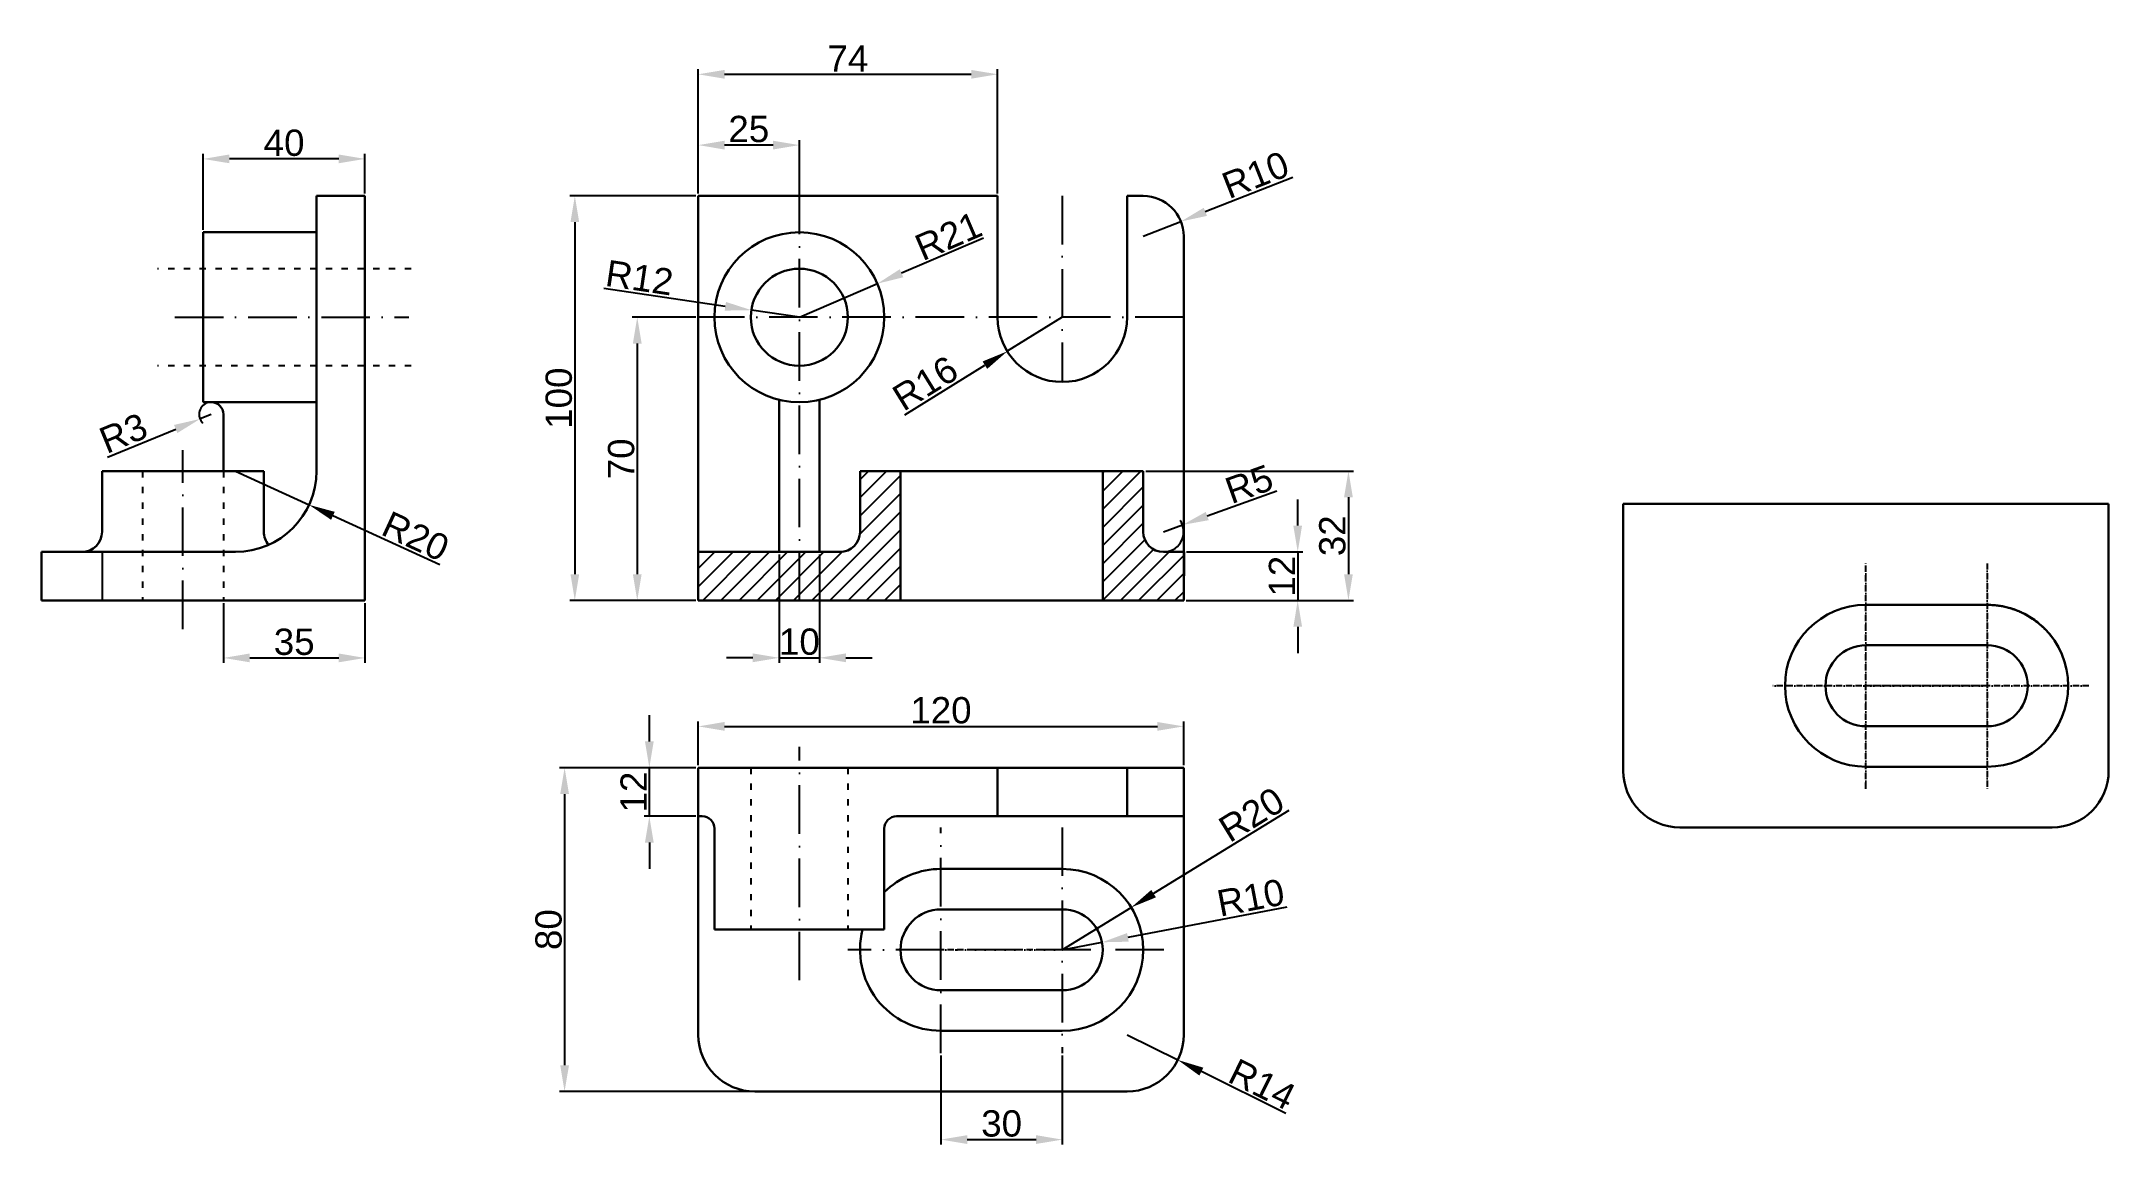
# Model space of a CAD drawing. Header units: millimetres. Extents: x 3566 to 4077, y 1373 to 1645.
import ezdxf

# ---------------------------------------------------------------- set-up
doc = ezdxf.new("R2010")
doc.units = ezdxf.units.MM
doc.linetypes.add('ACAD_ISO03W100', pattern=[30, 12, -18])
doc.linetypes.add('ACAD_ISO10W100', pattern=[18, 12, -3, 0, -3])
doc.layers.add('contornos', color=7, linetype='Continuous', lineweight=30)
for name, color, linetype in [('cotas', 7, 'Continuous'), ('ejes', 7, 'ACAD_ISO10W100'), ('lineasOcultras', 7, 'ACAD_ISO03W100')]:
    doc.layers.add(name, color=color, linetype=linetype)
doc.styles.get("Standard").update_dxf_attribs({"font": 'ARIAL.TTF'})
doc.dimstyles.new('Copia de ISO-25', dxfattribs={"dimtxt": 6.5, "dimasz": 6.5, "dimexe": 1.25, "dimexo": 0.625, "dimtad": 1, "dimtxsty": 'Standard', "dimcen": -6.5, "dimadec": 0, "dimazin": 0, "dimtfac": 1, "dimtmove": 0, "dimatfit": 3, "dimfxl": 1, "dimarcsym": 0})

# ---------------------------------------------------------------- blocks, each defined once
blk = doc.blocks.new('*D1')
at = {"layer": 'cotas', "color": 0, "lineweight": -2, "ltscale": 0.13}
for p, q in [((3606.38, 1598.87), (3606.38, 1617.63)), ((3639.88, 1616.38), (3612.88, 1616.38)), ((3646.38, 1607.87), (3646.38, 1617.63))]:
    blk.add_line(p, q, dxfattribs=at)
at = {"layer": 'cotas', "color": 0, "ltscale": 0.13}
for points in [[(3612.88, 1617.47), (3612.88, 1615.3), (3606.38, 1616.38)], [(3639.88, 1617.47), (3639.88, 1615.3), (3646.38, 1616.38)]]:
    blk.add_solid(points, dxfattribs=at)
at = {"layer": 'Defpoints', "color": 0, "ltscale": 0.13}
for p in [(3606.38, 1616.38), (3646.38, 1607.25), (3606.38, 1598.25)]:
    blk.add_point(p, dxfattribs=at)
at = {"layer": 'cotas', "color": 0, "ltscale": 0.13, "insert": (3626.38, 1620.33), "char_height": 6.5, "attachment_point": 5}
blk.add_mtext('40', dxfattribs=at)
blk = doc.blocks.new('*D2')
at = {"layer": 'cotas', "color": 0, "lineweight": -2, "ltscale": 0.13}
for p, q in [((3874.74, 1455.38), (3841.32, 1434.81)), ((3818.75, 1420.92), (3835.78, 1431.4))]:
    blk.add_line(p, q, dxfattribs=at)
at = {"layer": 'cotas', "color": 0, "ltscale": 0.13}
blk.add_solid([(3840.75, 1435.73), (3841.89, 1433.89), (3835.78, 1431.4)], dxfattribs=at)
at = {"layer": 'Defpoints', "color": 0, "ltscale": 0.13}
for p in [(3835.78, 1431.4), (3818.75, 1420.92)]:
    blk.add_point(p, dxfattribs=at)
at = {"layer": 'cotas', "color": 0, "ltscale": 0.13, "insert": (3865.53, 1454.34), "char_height": 6.5, "attachment_point": 5, "rotation": 31.6113}
blk.add_mtext('R20', dxfattribs=at)
blk = doc.blocks.new('*D22')
at = {"layer": 'cotas', "color": 0, "lineweight": -2, "ltscale": 0.13}
for p, q in [((3874.29, 1431.49), (3834.96, 1424)), ((3818.75, 1420.92), (3828.58, 1422.79))]:
    blk.add_line(p, q, dxfattribs=at)
at = {"layer": 'cotas', "color": 0, "ltscale": 0.13}
blk.add_solid([(3834.76, 1425.07), (3835.16, 1422.94), (3828.58, 1422.79)], dxfattribs=at)
at = {"layer": 'Defpoints', "color": 0, "ltscale": 0.13}
for p in [(3818.75, 1420.92), (3828.58, 1422.79)]:
    blk.add_point(p, dxfattribs=at)
at = {"layer": 'cotas', "color": 0, "ltscale": 0.13, "insert": (3865.32, 1433.8), "char_height": 6.5, "attachment_point": 5, "rotation": 10.7771}
blk.add_mtext('R10', dxfattribs=at)
blk = doc.blocks.new('*D3')
at = {"layer": 'cotas', "color": 0, "lineweight": -2, "ltscale": 0.13}
for p, q in [((3728.75, 1466.54), (3728.75, 1477.39)), ((3848.75, 1466.54), (3848.75, 1477.39)), ((3735.25, 1476.14), (3842.25, 1476.14))]:
    blk.add_line(p, q, dxfattribs=at)
at = {"layer": 'cotas', "color": 0, "ltscale": 0.13}
for points in [[(3735.25, 1477.23), (3735.25, 1475.06), (3728.75, 1476.14)], [(3842.25, 1477.23), (3842.25, 1475.06), (3848.75, 1476.14)]]:
    blk.add_solid(points, dxfattribs=at)
at = {"layer": 'Defpoints', "color": 0, "ltscale": 0.13}
for p in [(3848.75, 1476.14), (3728.75, 1465.92), (3848.75, 1465.92)]:
    blk.add_point(p, dxfattribs=at)
at = {"layer": 'cotas', "color": 0, "ltscale": 0.13, "insert": (3788.75, 1480.09), "char_height": 6.5, "attachment_point": 5}
blk.add_mtext('120', dxfattribs=at)
blk = doc.blocks.new('*D4')
at = {"layer": 'cotas', "color": 0, "lineweight": -2, "ltscale": 0.13}
for p, q in [((3834.75, 1399.92), (3847.3, 1393.71)), ((3873.97, 1380.51), (3853.13, 1390.83))]:
    blk.add_line(p, q, dxfattribs=at)
at = {"layer": 'cotas', "color": 0, "ltscale": 0.13}
blk.add_solid([(3853.61, 1391.8), (3852.64, 1389.85), (3847.3, 1393.71)], dxfattribs=at)
at = {"layer": 'Defpoints', "color": 0, "ltscale": 0.13}
for p in [(3834.75, 1399.92), (3847.3, 1393.71)]:
    blk.add_point(p, dxfattribs=at)
at = {"layer": 'cotas', "color": 0, "ltscale": 0.13, "insert": (3868.18, 1387.71), "char_height": 6.5, "attachment_point": 5, "rotation": 333.6674}
blk.add_mtext('R14', dxfattribs=at)
blk = doc.blocks.new('*D5')
at = {"layer": 'cotas', "color": 0, "lineweight": -2, "ltscale": 0.13}
for p, q in [((3728.13, 1465.92), (3694.47, 1465.92)), ((3695.72, 1459.42), (3695.72, 1392.42)), ((3748.77, 1385.92), (3694.47, 1385.92))]:
    blk.add_line(p, q, dxfattribs=at)
at = {"layer": 'cotas', "color": 0, "ltscale": 0.13}
for points in [[(3694.64, 1459.42), (3696.81, 1459.42), (3695.72, 1465.92)], [(3694.64, 1392.42), (3696.81, 1392.42), (3695.72, 1385.92)]]:
    blk.add_solid(points, dxfattribs=at)
at = {"layer": 'Defpoints', "color": 0, "ltscale": 0.13}
for p in [(3728.75, 1465.92), (3695.72, 1385.92), (3749.39, 1385.92)]:
    blk.add_point(p, dxfattribs=at)
at = {"layer": 'cotas', "color": 0, "ltscale": 0.13, "insert": (3691.78, 1425.92), "char_height": 6.5, "attachment_point": 5, "rotation": 90}
blk.add_mtext('80', dxfattribs=at)
blk = doc.blocks.new('*D6')
at = {"layer": 'cotas', "color": 0, "lineweight": -2, "ltscale": 0.13}
for p, q in [((3728.75, 1607.87), (3728.75, 1621.04)), ((3753.75, 1607.87), (3753.75, 1621.04)), ((3747.25, 1619.79), (3735.25, 1619.79))]:
    blk.add_line(p, q, dxfattribs=at)
at = {"layer": 'cotas', "color": 0, "ltscale": 0.13}
for points in [[(3735.25, 1620.87), (3735.25, 1618.7), (3728.75, 1619.79)], [(3747.25, 1620.87), (3747.25, 1618.7), (3753.75, 1619.79)]]:
    blk.add_solid(points, dxfattribs=at)
at = {"layer": 'Defpoints', "color": 0, "ltscale": 0.13}
for p in [(3728.75, 1619.79), (3728.75, 1607.25), (3753.75, 1607.25)]:
    blk.add_point(p, dxfattribs=at)
at = {"layer": 'cotas', "color": 0, "ltscale": 0.13, "insert": (3741.25, 1623.73), "char_height": 6.5, "attachment_point": 5}
blk.add_mtext('25', dxfattribs=at)
blk = doc.blocks.new('*D7')
at = {"layer": 'cotas', "color": 0, "lineweight": -2, "ltscale": 0.13}
for p, q in [((3748.75, 1518.62), (3748.75, 1491.84)), ((3758.75, 1518.62), (3758.75, 1491.84)), ((3742.25, 1493.09), (3735.75, 1493.09)), ((3748.75, 1493.09), (3758.75, 1493.09)), ((3765.25, 1493.09), (3771.75, 1493.09))]:
    blk.add_line(p, q, dxfattribs=at)
at = {"layer": 'cotas', "color": 0, "ltscale": 0.13}
for points in [[(3742.25, 1494.18), (3742.25, 1492.01), (3748.75, 1493.09)], [(3765.25, 1494.18), (3765.25, 1492.01), (3758.75, 1493.09)]]:
    blk.add_solid(points, dxfattribs=at)
at = {"layer": 'Defpoints', "color": 0, "ltscale": 0.13}
for p in [(3748.75, 1519.25), (3758.75, 1519.25), (3758.75, 1493.09)]:
    blk.add_point(p, dxfattribs=at)
at = {"layer": 'cotas', "color": 0, "ltscale": 0.13, "insert": (3753.75, 1497.04), "char_height": 6.5, "attachment_point": 5}
blk.add_mtext('10', dxfattribs=at)
blk = doc.blocks.new('*D8')
at = {"layer": 'cotas', "color": 0, "lineweight": -2, "ltscale": 0.13}
for p, q in [((3799.24, 1596.83), (3779.01, 1588.12)), ((3753.75, 1577.25), (3773.04, 1585.55))]:
    blk.add_line(p, q, dxfattribs=at)
at = {"layer": 'cotas', "color": 0, "ltscale": 0.13}
blk.add_solid([(3778.58, 1589.12), (3779.44, 1587.12), (3773.04, 1585.55)], dxfattribs=at)
at = {"layer": 'Defpoints', "color": 0, "ltscale": 0.13}
for p in [(3773.04, 1585.55), (3753.75, 1577.25)]:
    blk.add_point(p, dxfattribs=at)
at = {"layer": 'cotas', "color": 0, "ltscale": 0.13, "insert": (3790.58, 1597.33), "char_height": 6.5, "attachment_point": 5, "rotation": 23.2875}
blk.add_mtext('R21', dxfattribs=at)
blk = doc.blocks.new('*D9')
at = {"layer": 'cotas', "color": 0, "lineweight": -2, "ltscale": 0.13}
for p, q in [((3705.39, 1584.42), (3735.45, 1579.96)), ((3753.75, 1577.25), (3741.88, 1579.01))]:
    blk.add_line(p, q, dxfattribs=at)
at = {"layer": 'cotas', "color": 0, "ltscale": 0.13}
blk.add_solid([(3735.61, 1581.03), (3735.29, 1578.89), (3741.88, 1579.01)], dxfattribs=at)
at = {"layer": 'Defpoints', "color": 0, "ltscale": 0.13}
for p in [(3741.88, 1579.01), (3753.75, 1577.25)]:
    blk.add_point(p, dxfattribs=at)
at = {"layer": 'cotas', "color": 0, "ltscale": 0.13, "insert": (3714.23, 1587.04), "char_height": 6.5, "attachment_point": 5, "rotation": 351.5623}
blk.add_mtext('R12', dxfattribs=at)
blk = doc.blocks.new('*D10')
at = {"layer": 'cotas', "color": 0, "lineweight": -2, "ltscale": 0.13}
for p, q in [((3818.75, 1577.25), (3805.15, 1568.83)), ((3779.83, 1553.16), (3799.62, 1565.41))]:
    blk.add_line(p, q, dxfattribs=at)
at = {"layer": 'cotas', "color": 0, "ltscale": 0.13}
blk.add_solid([(3799.05, 1566.33), (3800.19, 1564.49), (3805.15, 1568.83)], dxfattribs=at)
at = {"layer": 'Defpoints', "color": 0, "ltscale": 0.13}
for p in [(3818.75, 1577.25), (3805.15, 1568.83)]:
    blk.add_point(p, dxfattribs=at)
at = {"layer": 'cotas', "color": 0, "ltscale": 0.13, "insert": (3784.88, 1560.93), "char_height": 6.5, "attachment_point": 5, "rotation": 31.7532}
blk.add_mtext('R16', dxfattribs=at)
blk = doc.blocks.new('*D11')
at = {"layer": 'cotas', "color": 0, "lineweight": -2, "ltscale": 0.13}
for p, q in [((3582.73, 1542.7), (3599.59, 1549.63)), ((3608.38, 1553.25), (3605.6, 1552.11))]:
    blk.add_line(p, q, dxfattribs=at)
blk.add_arc((3608.38, 1553.25), 3, 101.9366, 226.227, dxfattribs=at)
at = {"layer": 'cotas', "color": 0, "ltscale": 0.13}
blk.add_solid([(3599.18, 1550.64), (3600, 1548.63), (3605.6, 1552.11)], dxfattribs=at)
at = {"layer": 'Defpoints', "color": 0, "ltscale": 0.13}
for p in [(3605.6, 1552.11), (3608.38, 1553.25)]:
    blk.add_point(p, dxfattribs=at)
at = {"layer": 'cotas', "color": 0, "ltscale": 0.13, "insert": (3586.65, 1548.58), "char_height": 6.5, "attachment_point": 5, "rotation": 22.3538}
blk.add_mtext('R3', dxfattribs=at)
blk = doc.blocks.new('*D12')
at = {"layer": 'cotas', "color": 0, "lineweight": -2, "ltscale": 0.13}
for p, q in [((3871.8, 1534.27), (3854.58, 1528.12)), ((3843.75, 1524.25), (3848.46, 1525.93))]:
    blk.add_line(p, q, dxfattribs=at)
blk.add_arc((3843.75, 1524.25), 5, 277.162, 33.9902, dxfattribs=at)
at = {"layer": 'cotas', "color": 0, "ltscale": 0.13}
blk.add_solid([(3854.22, 1529.14), (3854.95, 1527.1), (3848.46, 1525.93)], dxfattribs=at)
at = {"layer": 'Defpoints', "color": 0, "ltscale": 0.13}
for p in [(3843.75, 1524.25), (3848.46, 1525.93)]:
    blk.add_point(p, dxfattribs=at)
at = {"layer": 'cotas', "color": 0, "ltscale": 0.13, "insert": (3864.93, 1535.99), "char_height": 6.5, "attachment_point": 5, "rotation": 19.6663}
blk.add_mtext('R5', dxfattribs=at)
blk = doc.blocks.new('*D13')
at = {"layer": 'cotas', "color": 0, "lineweight": -2, "ltscale": 0.13}
for p, q in [((3611.38, 1506.62), (3611.38, 1491.81)), ((3646.38, 1506.62), (3646.38, 1491.81)), ((3617.88, 1493.06), (3639.88, 1493.06))]:
    blk.add_line(p, q, dxfattribs=at)
at = {"layer": 'cotas', "color": 0, "ltscale": 0.13}
for points in [[(3617.88, 1494.15), (3617.88, 1491.98), (3611.38, 1493.06)], [(3639.88, 1494.15), (3639.88, 1491.98), (3646.38, 1493.06)]]:
    blk.add_solid(points, dxfattribs=at)
at = {"layer": 'Defpoints', "color": 0, "ltscale": 0.13}
for p in [(3611.38, 1507.25), (3646.38, 1507.25), (3646.38, 1493.06)]:
    blk.add_point(p, dxfattribs=at)
at = {"layer": 'cotas', "color": 0, "ltscale": 0.13, "insert": (3628.88, 1497.01), "char_height": 6.5, "attachment_point": 5}
blk.add_mtext('35', dxfattribs=at)
blk = doc.blocks.new('*D14')
at = {"layer": 'cotas', "color": 0, "lineweight": -2, "ltscale": 0.13}
for p, q in [((3728.13, 1577.25), (3712.43, 1577.25)), ((3713.68, 1570.75), (3713.68, 1513.75)), ((3728.13, 1507.25), (3712.43, 1507.25))]:
    blk.add_line(p, q, dxfattribs=at)
at = {"layer": 'cotas', "color": 0, "ltscale": 0.13}
for points in [[(3712.59, 1570.75), (3714.76, 1570.75), (3713.68, 1577.25)], [(3712.59, 1513.75), (3714.76, 1513.75), (3713.68, 1507.25)]]:
    blk.add_solid(points, dxfattribs=at)
at = {"layer": 'Defpoints', "color": 0, "ltscale": 0.13}
for p in [(3728.75, 1577.25), (3713.68, 1507.25), (3728.75, 1507.25)]:
    blk.add_point(p, dxfattribs=at)
at = {"layer": 'cotas', "color": 0, "ltscale": 0.13, "insert": (3709.73, 1542.25), "char_height": 6.5, "attachment_point": 5, "rotation": 90}
blk.add_mtext('70', dxfattribs=at)
blk = doc.blocks.new('*D15')
at = {"layer": 'cotas', "color": 0, "lineweight": -2, "ltscale": 0.13}
for p, q in [((3728.13, 1607.25), (3697, 1607.25)), ((3698.25, 1600.75), (3698.25, 1513.75)), ((3727.5, 1507.25), (3697, 1507.25))]:
    blk.add_line(p, q, dxfattribs=at)
at = {"layer": 'cotas', "color": 0, "ltscale": 0.13}
for points in [[(3697.17, 1600.75), (3699.33, 1600.75), (3698.25, 1607.25)], [(3697.17, 1513.75), (3699.33, 1513.75), (3698.25, 1507.25)]]:
    blk.add_solid(points, dxfattribs=at)
at = {"layer": 'Defpoints', "color": 0, "ltscale": 0.13}
for p in [(3728.75, 1607.25), (3698.25, 1507.25), (3728.13, 1507.25)]:
    blk.add_point(p, dxfattribs=at)
at = {"layer": 'cotas', "color": 0, "ltscale": 0.13, "insert": (3694.31, 1557.25), "char_height": 6.5, "attachment_point": 5, "rotation": 90}
blk.add_mtext('100', dxfattribs=at)
blk = doc.blocks.new('*D16')
at = {"layer": 'cotas', "color": 0, "lineweight": -2, "ltscale": 0.13}
for p, q in [((3788.75, 1394.8), (3788.75, 1372.78)), ((3818.75, 1394.8), (3818.75, 1372.78)), ((3795.25, 1374.03), (3812.25, 1374.03))]:
    blk.add_line(p, q, dxfattribs=at)
at = {"layer": 'cotas', "color": 0, "ltscale": 0.13}
for points in [[(3795.25, 1375.12), (3795.25, 1372.95), (3788.75, 1374.03)], [(3812.25, 1375.12), (3812.25, 1372.95), (3818.75, 1374.03)]]:
    blk.add_solid(points, dxfattribs=at)
at = {"layer": 'Defpoints', "color": 0, "ltscale": 0.13}
for p in [(3788.75, 1395.43), (3818.75, 1395.43), (3818.75, 1374.03)]:
    blk.add_point(p, dxfattribs=at)
at = {"layer": 'cotas', "color": 0, "ltscale": 0.13, "insert": (3803.75, 1377.98), "char_height": 6.5, "attachment_point": 5}
blk.add_mtext('30', dxfattribs=at)
blk = doc.blocks.new('*D17')
at = {"layer": 'cotas', "color": 0, "lineweight": -2, "ltscale": 0.13}
for p, q in [((3614.38, 1539.25), (3632.55, 1530.89)), ((3664.86, 1516.03), (3638.45, 1528.17))]:
    blk.add_line(p, q, dxfattribs=at)
at = {"layer": 'cotas', "color": 0, "ltscale": 0.13}
blk.add_solid([(3638.91, 1529.16), (3638, 1527.19), (3632.55, 1530.89)], dxfattribs=at)
at = {"layer": 'Defpoints', "color": 0, "ltscale": 0.13}
for p in [(3614.38, 1539.25), (3632.55, 1530.89)]:
    blk.add_point(p, dxfattribs=at)
at = {"layer": 'cotas', "color": 0, "ltscale": 0.13, "insert": (3658.89, 1523.11), "char_height": 6.5, "attachment_point": 5, "rotation": 335.2987}
blk.add_mtext('R20', dxfattribs=at)
blk = doc.blocks.new('*D18')
at = {"layer": 'cotas', "color": 0, "lineweight": -2, "ltscale": 0.13}
for p, q in [((3839.38, 1539.25), (3890.73, 1539.25)), ((3889.48, 1532.75), (3889.48, 1513.75)), ((3849.38, 1507.25), (3890.73, 1507.25))]:
    blk.add_line(p, q, dxfattribs=at)
at = {"layer": 'cotas', "color": 0, "ltscale": 0.13}
for points in [[(3888.4, 1532.75), (3890.56, 1532.75), (3889.48, 1539.25)], [(3888.4, 1513.75), (3890.56, 1513.75), (3889.48, 1507.25)]]:
    blk.add_solid(points, dxfattribs=at)
at = {"layer": 'Defpoints', "color": 0, "ltscale": 0.13}
for p in [(3838.75, 1539.25), (3848.75, 1507.25), (3889.48, 1507.25)]:
    blk.add_point(p, dxfattribs=at)
at = {"layer": 'cotas', "color": 0, "ltscale": 0.13, "insert": (3885.53, 1523.25), "char_height": 6.5, "attachment_point": 5, "rotation": 90}
blk.add_mtext('32', dxfattribs=at)
blk = doc.blocks.new('*D19')
at = {"layer": 'cotas', "color": 0, "lineweight": -2, "ltscale": 0.13}
for p, q in [((3876.94, 1525.75), (3876.94, 1532.25)), ((3849.46, 1519.25), (3878.19, 1519.25)), ((3876.94, 1519.25), (3876.94, 1507.25)), ((3850, 1507.25), (3878.19, 1507.25)), ((3876.94, 1500.75), (3876.94, 1494.25))]:
    blk.add_line(p, q, dxfattribs=at)
at = {"layer": 'cotas', "color": 0, "ltscale": 0.13}
for points in [[(3875.86, 1525.75), (3878.02, 1525.75), (3876.94, 1519.25)], [(3875.86, 1500.75), (3878.02, 1500.75), (3876.94, 1507.25)]]:
    blk.add_solid(points, dxfattribs=at)
at = {"layer": 'Defpoints', "color": 0, "ltscale": 0.13}
for p in [(3848.83, 1519.25), (3849.38, 1507.25), (3876.94, 1507.25)]:
    blk.add_point(p, dxfattribs=at)
at = {"layer": 'cotas', "color": 0, "ltscale": 0.13, "insert": (3873.05, 1513.25), "char_height": 6.5, "attachment_point": 5, "rotation": 90}
blk.add_mtext('12', dxfattribs=at)
blk = doc.blocks.new('*D20')
at = {"layer": 'cotas', "color": 0, "lineweight": -2, "ltscale": 0.13}
for p, q in [((3716.67, 1472.42), (3716.67, 1478.92)), ((3727.5, 1465.92), (3715.42, 1465.92)), ((3716.67, 1453.92), (3716.67, 1465.92)), ((3728.13, 1453.92), (3715.42, 1453.92)), ((3716.67, 1447.42), (3716.67, 1440.92))]:
    blk.add_line(p, q, dxfattribs=at)
at = {"layer": 'cotas', "color": 0, "ltscale": 0.13}
for points in [[(3715.59, 1472.42), (3717.75, 1472.42), (3716.67, 1465.92)], [(3715.59, 1447.42), (3717.75, 1447.42), (3716.67, 1453.92)]]:
    blk.add_solid(points, dxfattribs=at)
at = {"layer": 'Defpoints', "color": 0, "ltscale": 0.13}
for p in [(3716.67, 1465.92), (3728.13, 1465.92), (3728.75, 1453.92)]:
    blk.add_point(p, dxfattribs=at)
at = {"layer": 'cotas', "color": 0, "ltscale": 0.13, "insert": (3712.78, 1459.92), "char_height": 6.5, "attachment_point": 5, "rotation": 90}
blk.add_mtext('12', dxfattribs=at)
blk = doc.blocks.new('*D21')
at = {"layer": 'cotas', "color": 0, "lineweight": -2, "ltscale": 0.13}
for p, q in [((3875.75, 1611.82), (3854.1, 1603.29)), ((3838.75, 1597.25), (3848.06, 1600.91))]:
    blk.add_line(p, q, dxfattribs=at)
at = {"layer": 'cotas', "color": 0, "ltscale": 0.13}
blk.add_solid([(3853.71, 1604.3), (3854.5, 1602.29), (3848.06, 1600.91)], dxfattribs=at)
at = {"layer": 'Defpoints', "color": 0, "ltscale": 0.13}
for p in [(3848.06, 1600.91), (3838.75, 1597.25)]:
    blk.add_point(p, dxfattribs=at)
at = {"layer": 'cotas', "color": 0, "ltscale": 0.13, "insert": (3866.5, 1612.42), "char_height": 6.5, "attachment_point": 5, "rotation": 21.494}
blk.add_mtext('R10', dxfattribs=at)
blk = doc.blocks.new('*D23')
at = {"layer": 'cotas', "color": 0, "lineweight": -2, "ltscale": 2}
for p, q in [((3728.75, 1607.87), (3728.75, 1638.54)), ((3735.25, 1637.29), (3796.25, 1637.29)), ((3802.75, 1607.87), (3802.75, 1638.54))]:
    blk.add_line(p, q, dxfattribs=at)
at = {"layer": 'cotas', "color": 0, "ltscale": 2}
for points in [[(3735.25, 1638.37), (3735.25, 1636.2), (3728.75, 1637.29)], [(3796.25, 1638.37), (3796.25, 1636.2), (3802.75, 1637.29)]]:
    blk.add_solid(points, dxfattribs=at)
at = {"layer": 'Defpoints', "color": 0, "ltscale": 2}
for p in [(3802.75, 1637.29), (3728.75, 1607.25), (3802.75, 1607.25)]:
    blk.add_point(p, dxfattribs=at)
at = {"layer": 'cotas', "color": 0, "ltscale": 2, "insert": (3765.75, 1641.16), "char_height": 6.5, "attachment_point": 5}
blk.add_mtext('74', dxfattribs=at)

msp = doc.modelspace()

# ---------------------------------------------------------------- hatches: boundary and pattern name
at = {"ltscale": 2}
h = msp.add_hatch(dxfattribs=at)
h.set_pattern_fill('LINE', color=256, angle=45, style=0)
h.paths.add_polyline_path([(3728.752, 1507.248), (3753.752, 1507.248), (3753.752, 1519.248), (3728.752, 1519.248)])
h.paths.add_polyline_path([(3753.752, 1507.248), (3778.752, 1507.248), (3778.752, 1539.248), (3768.752, 1539.248), (3768.752, 1524.248, -0.4142136), (3763.752, 1519.248), (3753.752, 1519.248)])
h.paths.add_polyline_path([(3838.752, 1524.248), (3838.752, 1539.248), (3828.752, 1539.248), (3828.752, 1507.248), (3848.752, 1507.248), (3848.752, 1519.248), (3843.752, 1519.248, -0.4142136)])

# ---------------------------------------------------------------- linework, layer by layer
at = {"layer": 'contornos', "ltscale": 0.13}
for p, q in [((3646.377, 1607.248), (3634.377, 1607.248)), ((3634.377, 1607.248), (3634.377, 1539.248)), ((3646.377, 1607.248), (3634.377, 1607.248)), ((3646.377, 1507.248), (3646.377, 1607.248)), ((3728.752, 1507.248), (3728.752, 1607.248)), ((3802.752, 1607.248), (3728.752, 1607.248)), ((3728.752, 1607.248), (3802.752, 1607.248)), ((3802.752, 1577.248), (3802.752, 1607.248)), ((3834.752, 1577.248), (3834.752, 1607.248)), ((3834.752, 1607.248), (3838.752, 1607.248)), ((3634.377, 1598.248), (3606.377, 1598.248)), ((3606.377, 1598.248), (3606.377, 1556.248)), ((3848.752, 1507.248), (3848.752, 1597.248)), ((3848.752, 1507.248), (3848.752, 1577.248)), ((3608.377, 1556.248), (3606.377, 1556.248)), ((3606.377, 1556.248), (3634.377, 1556.248)), ((3748.752, 1519.248), (3748.752, 1556.852)), ((3758.752, 1519.248), (3758.752, 1556.852)), ((3611.377, 1539.248), (3611.377, 1553.248)), ((3581.377, 1524.248), (3581.377, 1539.248)), ((3581.377, 1539.248), (3621.377, 1539.248)), ((3621.377, 1524.248), (3621.377, 1539.248)), ((3838.752, 1539.248), (3768.752, 1539.248)), ((3768.752, 1524.248), (3768.752, 1539.248)), ((3778.752, 1507.248), (3778.752, 1539.248)), ((3828.752, 1507.248), (3828.752, 1539.248)), ((3838.752, 1524.248), (3838.752, 1539.248)), ((3848.752, 1507.248), (3848.752, 1539.248)), ((3957.397, 1531.175), (4077.397, 1531.175)), ((3957.397, 1531.175), (3957.397, 1465.175)), ((4077.397, 1531.175), (4077.397, 1465.175)), ((4077.397, 1531.175), (4077.397, 1486.175)), ((4077.397, 1531.175), (4077.397, 1519.175)), ((3566.377, 1507.248), (3566.377, 1519.248)), ((3566.377, 1519.248), (3614.377, 1519.248)), ((3763.752, 1519.248), (3728.752, 1519.248)), ((3848.831, 1519.248), (3843.752, 1519.248)), ((3848.752, 1507.248), (3848.831, 1519.248)), ((3566.377, 1507.248), (3646.377, 1507.248)), ((3646.377, 1507.248), (3611.377, 1507.248)), ((3728.752, 1507.248), (3848.752, 1507.248)), ((3728.752, 1507.248), (3753.752, 1507.248)), ((3753.752, 1507.248), (3748.752, 1507.248)), ((4017.397, 1506.175), (4047.397, 1506.175)), ((4017.397, 1496.175), (4047.397, 1496.175)), ((4017.397, 1476.175), (4047.397, 1476.175)), ((3728.752, 1465.919), (3848.752, 1465.919)), ((3728.752, 1465.919), (3728.752, 1399.919)), ((3848.752, 1465.919), (3848.752, 1399.919)), ((3848.752, 1465.919), (3848.752, 1420.919)), ((3848.752, 1465.919), (3848.752, 1453.919)), ((4047.397, 1466.175), (4017.397, 1466.175)), ((3729.752, 1453.919), (3728.752, 1453.919)), ((3777.752, 1453.919), (3848.752, 1453.919)), ((3732.752, 1450.919), (3732.752, 1425.919)), ((3774.752, 1450.919), (3774.752, 1425.919)), ((4063.397, 1451.175), (3971.397, 1451.175)), ((3788.752, 1440.919), (3818.752, 1440.919)), ((3788.752, 1430.919), (3818.752, 1430.919)), ((3732.752, 1425.919), (3774.752, 1425.919)), ((3788.752, 1410.919), (3818.752, 1410.919)), ((3818.752, 1400.919), (3788.752, 1400.919)), ((3834.752, 1385.919), (3742.752, 1385.919))]:
    msp.add_line(p, q, dxfattribs=at)
at = {"layer": 'contornos', "ltscale": 2}
for p, q in [((3802.752, 1465.919), (3802.752, 1453.919)), ((3834.752, 1465.919), (3834.752, 1453.919))]:
    msp.add_line(p, q, dxfattribs=at)
at = {"layer": 'contornos', "ltscale": 0.13}
for radius in [21, 12]:
    msp.add_circle((3753.752, 1577.248), radius, dxfattribs=at)
for centre, radius, start, end in [((3838.752, 1597.248), 10, 0, 90), ((3818.752, 1577.248), 16, 180, 0), ((3608.377, 1553.248), 3, 360, 90), ((3614.377, 1539.248), 20, 270, 0), ((3576.377, 1524.248), 5, 270, 0), ((3626.377, 1524.248), 5, 180, 220.44972), ((3763.752, 1524.248), 5, 270, 0), ((3843.752, 1524.248), 5, 180, 270), ((4017.397, 1486.175), 20, 90, 270), ((4047.397, 1486.175), 20, 270, 90), ((4017.397, 1486.175), 10, 90, 270), ((4047.397, 1486.175), 10, 270, 90), ((3971.397, 1465.175), 14, 180, 270), ((4063.397, 1465.175), 14, 270, 0), ((3729.752, 1450.919), 3, 0, 90), ((3777.752, 1450.919), 3, 90, 180), ((3788.752, 1420.919), 20, 90, 134.427), ((3818.752, 1420.919), 20, 270, 90), ((3788.752, 1420.919), 10, 90, 270), ((3818.752, 1420.919), 10, 270, 90), ((3788.752, 1420.919), 20, 165.52249, 270), ((3742.752, 1399.919), 14, 180, 270), ((3834.752, 1399.919), 14, 270, 0)]:
    msp.add_arc(centre, radius, start, end, dxfattribs=at)
at = {"layer": 'contornos'}
for points, knots in [([(4054.538, 1504.857), (4054.268, 1504.96), (4053.995, 1505.058), (4052.997, 1505.39), (4052.257, 1505.591), (4051.099, 1505.834), (4050.692, 1505.906), (4049.868, 1506.026), (4049.452, 1506.074), (4048.489, 1506.153), (4047.942, 1506.175), (4047.397, 1506.175)], [17.0017311, 17.0017311, 17.0017311, 17.0017311, 18.1401664, 18.1401664, 21.1268151, 21.1268151, 22.7039464, 22.7039464, 24.2810777, 24.2810777, 26.3253731, 26.3253731, 26.3253731, 26.3253731]), ([(4064.48, 1496.575), (4064.066, 1497.256), (4063.609, 1497.915), (4062.793, 1498.951), (4062.454, 1499.349), (4061.754, 1500.109), (4061.393, 1500.471), (4060.628, 1501.182), (4060.223, 1501.53), (4059.301, 1502.259), (4058.779, 1502.633), (4057.708, 1503.324), (4057.159, 1503.642), (4056.328, 1504.073), (4056.053, 1504.207), (4055.37, 1504.523), (4054.957, 1504.697), (4054.538, 1504.857)], [0, 0, 0, 0, 2.9877894, 2.9877894, 4.9552537, 4.9552537, 6.9227179, 6.9227179, 8.993547, 8.993547, 11.5051772, 11.5051772, 14.0168062, 14.0168062, 15.2318313, 15.2318313, 17.0017311, 17.0017311, 17.0017311, 17.0017311])]:
    msp.add_open_spline(points, degree=3, knots=knots, dxfattribs=at)
at = {"layer": 'cotas', "ltscale": 0.13}
msp.add_line((3581.377, 1519.248), (3581.377, 1507.248), dxfattribs=at)
at = {"layer": 'ejes'}
for p, q in [((3753.752, 1507.248), (3753.752, 1613.598)), ((3818.752, 1607.248), (3818.752, 1561.248)), ((3599.394, 1577.248), (3657.244, 1577.248)), ((3848.752, 1577.248), (3728.752, 1577.248)), ((3601.377, 1500.166), (3601.377, 1544.39)), ((3753.752, 1413.389), (3753.752, 1471.061)), ((3788.752, 1395.429), (3788.752, 1451.179)), ((3818.752, 1451.179), (3818.752, 1395.429)), ((3843.871, 1420.919), (3765.752, 1420.919))]:
    msp.add_line(p, q, dxfattribs=at)
at = {"layer": 'ejes', "ltscale": 0.13}
for p, q in [((3566.377, 1519.248), (3576.377, 1519.248)), ((4017.397, 1460.686), (4017.397, 1516.435)), ((4047.397, 1516.435), (4047.397, 1460.686)), ((4072.516, 1486.175), (3994.397, 1486.175)), ((4047.397, 1486.175), (4017.397, 1486.175)), ((3818.752, 1420.919), (3788.752, 1420.919))]:
    msp.add_line(p, q, dxfattribs=at)
at = {"layer": 'lineasOcultras', "ltscale": 0.13}
for p, q in [((3657.762, 1589.248), (3595.127, 1589.248)), ((3657.762, 1565.248), (3595.127, 1565.248)), ((3591.377, 1539.248), (3591.377, 1507.248)), ((3611.377, 1539.248), (3611.377, 1507.248)), ((3741.752, 1465.919), (3741.752, 1425.919)), ((3765.752, 1465.919), (3765.752, 1425.919))]:
    msp.add_line(p, q, dxfattribs=at)
at = {"layer": 'lineasOcultras', "ltscale": 2}
for p, q in [((3581.377, 1539.248), (3586.377, 1539.248)), ((3581.377, 1539.248), (3591.377, 1539.248)), ((3621.377, 1539.248), (3611.377, 1539.248))]:
    msp.add_line(p, q, dxfattribs=at)

# ---------------------------------------------------------------- dimensions: what is measured, and where the dimension line sits
at = {"layer": 'cotas', "ltscale": 2}
dim = msp.add_linear_dim(base=(3802.752, 1637.287), p1=(3728.752, 1607.248), p2=(3802.752, 1607.248), dimstyle='Copia de ISO-25', dxfattribs=at)
dim.commit()
dim.dimension.update_dxf_attribs({"geometry": '*D23', "text_midpoint": (3765.752, 1641.162)})
at = {"layer": 'cotas', "ltscale": 0.13}
for base, p1, p2, picture, middle in [((3728.752, 1619.788), (3753.752, 1607.248), (3728.752, 1607.248), '*D6', (3741.252, 1623.732)), ((3606.377, 1616.382), (3646.377, 1607.248), (3606.377, 1598.248), '*D1', (3626.377, 1620.326)), ((3646.377, 1493.063), (3611.377, 1507.248), (3646.377, 1507.248), '*D13', (3628.877, 1497.009)), ((3848.752, 1476.144), (3728.752, 1465.919), (3848.752, 1465.919), '*D3', (3788.752, 1480.088))]:
    dim = msp.add_linear_dim(base=base, p1=p1, p2=p2, dimstyle='Copia de ISO-25', dxfattribs=at)
    dim.commit()
    dim.dimension.update_dxf_attribs({"geometry": picture, "text_midpoint": middle})
for center, mpoint, picture, middle in [((3838.752, 1597.248), (3848.057, 1600.912), '*D21', (3866.505, 1612.415)), ((3753.752, 1577.248), (3773.042, 1585.55), '*D8', (3790.576, 1597.331)), ((3818.752, 1577.248), (3805.147, 1568.828), '*D10', (3784.884, 1560.925)), ((3608.377, 1553.248), (3605.603, 1552.107), '*D11', (3586.654, 1548.581)), ((3843.752, 1524.248), (3848.461, 1525.931), '*D12', (3864.926, 1535.989)), ((3834.752, 1399.919), (3847.3, 1393.709), '*D4', (3868.184, 1387.711))]:
    dim = msp.add_radius_dim(center=center, mpoint=mpoint, dimstyle='Copia de ISO-25', dxfattribs=at)
    dim.commit()
    dim.dimension.update_dxf_attribs({"geometry": picture, "text_midpoint": middle})
for base, p1, p2, picture, middle in [((3698.25, 1507.248), (3728.752, 1607.248), (3728.127, 1507.248), '*D15', (3694.306, 1557.248)), ((3713.677, 1507.248), (3728.752, 1577.248), (3728.752, 1507.248), '*D14', (3709.733, 1542.248)), ((3876.941, 1507.248), (3848.831, 1519.248), (3849.377, 1507.248), '*D19', (3873.052, 1513.248)), ((3716.671, 1465.919), (3728.752, 1453.919), (3728.127, 1465.919), '*D20', (3712.783, 1459.919))]:
    dim = msp.add_linear_dim(base=base, p1=p1, p2=p2, angle=90, dimstyle='Copia de ISO-25', dxfattribs=at)
    dim.commit()
    dim.dimension.update_dxf_attribs({"geometry": picture, "text_midpoint": middle})
for center, mpoint, picture, middle in [((3753.752, 1577.248), (3741.882, 1579.009), '*D9', (3713.657, 1583.196)), ((3614.377, 1539.248), (3632.547, 1530.89), '*D17', (3657.244, 1519.531)), ((3818.752, 1420.919), (3835.785, 1431.402), '*D2', (3867.6, 1450.983)), ((3818.752, 1420.919), (3828.576, 1422.789), '*D22', (3866.056, 1429.923))]:
    dim = msp.add_radius_dim(center=center, mpoint=mpoint, dimstyle='Copia de ISO-25', dxfattribs=at)
    dim.commit()
    dim.dimension.update_dxf_attribs({"geometry": picture, "text_midpoint": middle, "dimtype": 164})
for base, p1, p2, picture, middle in [((3889.479, 1507.248), (3838.752, 1539.248), (3848.752, 1507.248), '*D18', (3889.479, 1523.248)), ((3695.722, 1385.919), (3728.752, 1465.919), (3749.391, 1385.919), '*D5', (3695.722, 1425.919))]:
    dim = msp.add_linear_dim(base=base, p1=p1, p2=p2, angle=90, dimstyle='Copia de ISO-25', dxfattribs=at)
    dim.commit()
    dim.dimension.update_dxf_attribs({"geometry": picture, "text_midpoint": middle, "dimtype": 160})
for base, p1, p2, picture, middle in [((3758.752, 1493.093), (3748.752, 1519.248), (3758.752, 1519.248), '*D7', (3753.752, 1493.093)), ((3818.752, 1374.033), (3788.752, 1395.429), (3818.752, 1395.429), '*D16', (3803.752, 1374.033))]:
    dim = msp.add_linear_dim(base=base, p1=p1, p2=p2, dimstyle='Copia de ISO-25', dxfattribs=at)
    dim.commit()
    dim.dimension.update_dxf_attribs({"geometry": picture, "text_midpoint": middle, "dimtype": 160})

doc.saveas('drawing.dxf')
